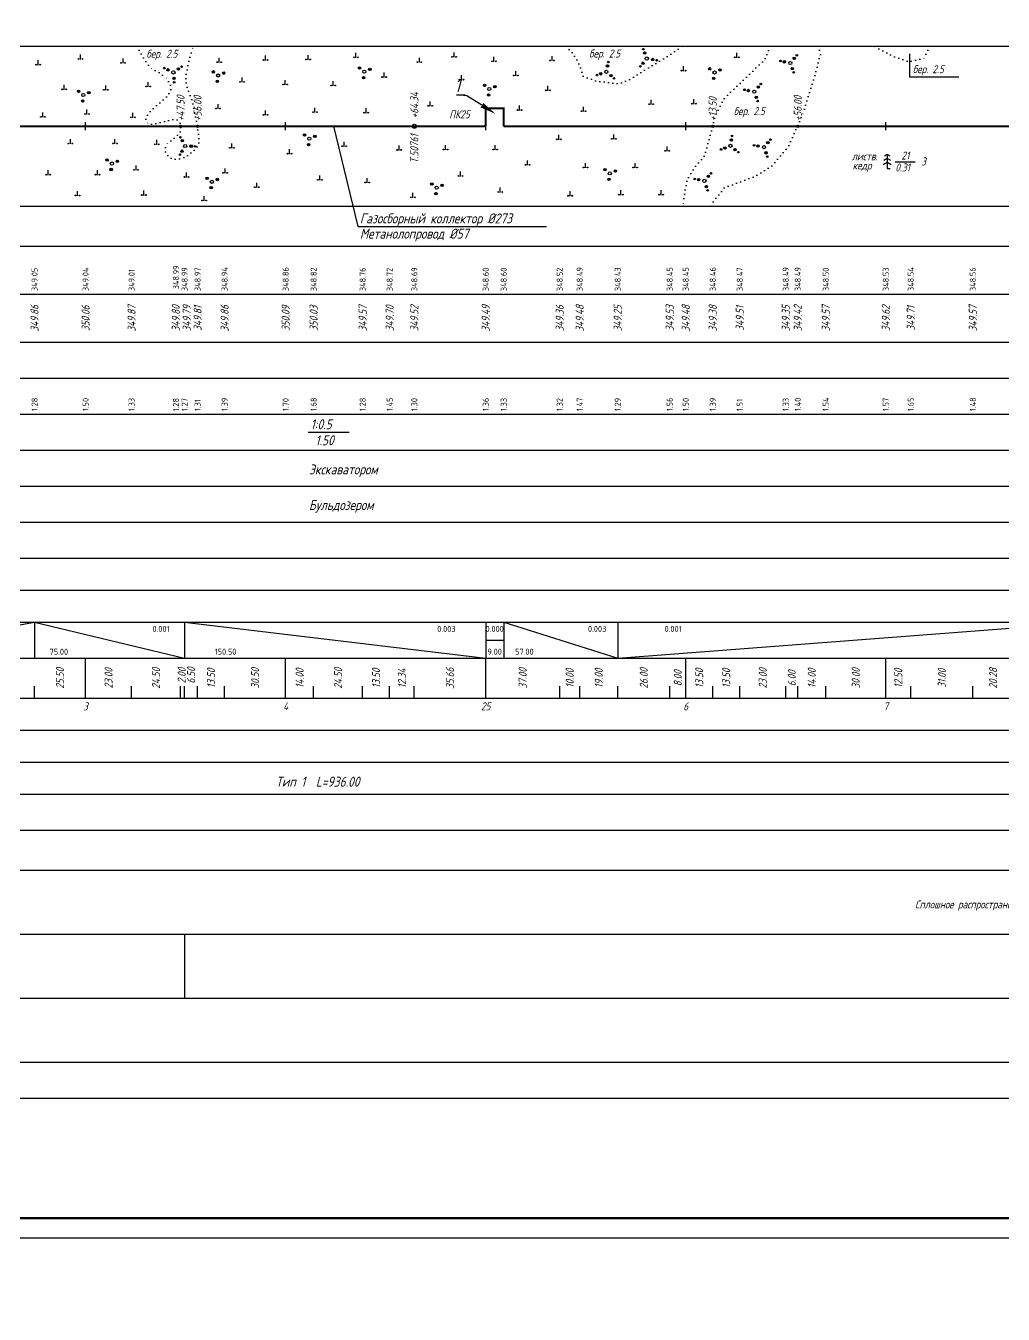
# Model space of a CAD drawing. Extents: x 0 to 1701, y -42 to 613.
# Drawn here: x 249.1 to 493.4, y 0 to 322.1 of the extents above; entities that cross this region are included whole.
import ezdxf
from ezdxf import colors
from ezdxf.entities.mleader import LeaderData, LeaderLine
from ezdxf.enums import TextEntityAlignment as Align
from ezdxf.math import Vec2, Vec3

# ---------------------------------------------------------------- set-up
doc = ezdxf.new("R2010")
doc.units = 0
doc.linetypes.add('ИИDot', pattern=[1, 0, -1])
doc.layers.add('ИИ_ОФОРМЛЕНИЕ_025', color=7, linetype='Continuous', lineweight=25)
doc.layers.add('ИИ_ПРОФИЛЬ_025', color=7, linetype='Continuous', lineweight=25)
doc.layers.add('Подвал', color=7, linetype='Continuous')
doc.layers.add('ТХ-Л', color=140, linetype='Continuous')
doc.styles.add('VNIPISIMPLEXCUR', font='simplex.shx', dxfattribs={"width": 0.8, "oblique": 15})

# ---------------------------------------------------------------- blocks, each defined once
blk = doc.blocks.new('ИИ15002')
at = {"linetype": 'Continuous', "lineweight": 25}
h = blk.add_hatch(color=0, dxfattribs=at)
edge = h.paths.add_edge_path()
edge.add_arc((0, 0), 0.3, 0, 360)
at = {"color": 0, "linetype": 'Continuous', "lineweight": 25}
blk.add_circle((0, 0), 0.3, dxfattribs=at)
at = {"color": 0, "linetype": 'Continuous', "style": 'VNIPISIMPLEXCUR', "oblique": 15, "width": 0.8}
blk.add_attdef('STATIONING', (1, 1.3), '', height=2, rotation=90, dxfattribs=at)
at = {"color": 7, "linetype": 'Continuous', "style": 'VNIPISIMPLEXCUR', "oblique": 15, "width": 0.8}
blk.add_attdef('HEIGHT', text='', height=2, dxfattribs=at).set_placement((0, -1.3), align=Align.TOP_CENTER)
blk = doc.blocks.new('ИИ03А2Х4')
at = {"color": 0, "linetype": 'Continuous', "lineweight": 25}
blk.add_lwpolyline([(0, 0), (0, 594), (1682, 594), (1682, 0)], close=True, dxfattribs=at)
at = {"color": 0, "linetype": 'Continuous', "lineweight": 50}
blk.add_lwpolyline([(20, 5), (20, 589), (1677, 589), (1677, 5)], close=True, dxfattribs=at)
at = {"color": 0, "linetype": 'Continuous', "style": 'VNIPISIMPLEXCUR', "oblique": 15, "width": 0.8, "flags": 8}
blk.add_attdef('FORMAT', text='', height=2.5, dxfattribs=at).set_placement((1677, 1.25), align=Align.RIGHT)
blk = doc.blocks.new('ИИ053672А')
at = {"color": 0, "linetype": 'Continuous'}
for points in [[(0.7, 3.1), (0, 3.5), (-0.7, 3.1)], [(0, 3.5), (0, 0), (0.7, 0)], [(1, 0.92), (0, 1.5), (-1, 0.92)], [(0.85, 2.01), (0, 2.5), (-0.85, 2.01)]]:
    blk.add_lwpolyline(points, dxfattribs=at)
at = {"color": 0, "linetype": 'Continuous', "style": 'VNIPISIMPLEXCUR', "oblique": 15, "width": 0.8}
blk.add_attdef('RACE1', text='', height=2, dxfattribs=at).set_placement((-2, 2.25), align=Align.RIGHT)
blk.add_attdef('HEIGHT', (2, 2.25), '', height=2, dxfattribs=at)
blk.add_attdef('RACE2', text='', height=2, dxfattribs=at).set_placement((-2, 1.25), align=Align.TOP_RIGHT)
blk.add_attdef('THICKNESS', text='', height=2, dxfattribs=at).set_placement((2, 1.25), align=Align.TOP_LEFT)
blk.add_attdef('DISTANCE', text='', height=2, dxfattribs=at).set_placement((8.5, 1.75), align=Align.MIDDLE_LEFT)
blk = doc.blocks.new('ИИ053952')
at = {"linetype": 'Continuous', "lineweight": 25}
h = blk.add_hatch(color=0, dxfattribs=at)
edge = h.paths.add_edge_path()
edge.add_arc((-1.31, 2.13), 0.2, 0, 360)
h = blk.add_hatch(color=0, dxfattribs=at)
edge = h.paths.add_edge_path()
edge.add_arc((-0.79, 1.28), 0.3, 0, 360)
h = blk.add_hatch(color=0, dxfattribs=at)
edge = h.paths.add_edge_path()
edge.add_arc((1.5, 0.04), 0.3, 0, 360)
h = blk.add_hatch(color=0, dxfattribs=at)
edge = h.paths.add_edge_path()
edge.add_arc((2.5, 0.07), 0.2, 0, 360)
h = blk.add_hatch(color=0, dxfattribs=at)
edge = h.paths.add_edge_path()
edge.add_arc((-1.19, -2.2), 0.2, 0, 360)
h = blk.add_hatch(color=0, dxfattribs=at)
edge = h.paths.add_edge_path()
edge.add_arc((-0.71, -1.32), 0.3, 0, 360)
at = {"color": 0, "linetype": 'Continuous', "lineweight": 25}
for centre, radius in [((-1.31, 2.13), 0.2), ((-0.79, 1.28), 0.3), ((0, 0), 0.4), ((1.5, 0.04), 0.3), ((2.5, 0.07), 0.2), ((-1.19, -2.2), 0.2), ((-0.71, -1.32), 0.3)]:
    blk.add_circle(centre, radius, dxfattribs=at)
blk = doc.blocks.new('ИИ05407')
at = {"linetype": 'Continuous', "lineweight": 25}
h = blk.add_hatch(color=0, dxfattribs=at)
edge = h.paths.add_edge_path()
edge.add_arc((-0.5, 0.1), 0.1, 0, 360)
h = blk.add_hatch(color=0, dxfattribs=at)
edge = h.paths.add_edge_path()
edge.add_arc((0.5, 0.1), 0.1, 0, 360)
at = {"color": 0, "linetype": 'Continuous', "lineweight": 25}
blk.add_lwpolyline([(0, 0), (0, 1.2)], dxfattribs=at)
for centre in [(-0.5, 0.1), (0.5, 0.1)]:
    blk.add_circle(centre, 0.1, dxfattribs=at)
blk = doc.blocks.new('ИИ053951')
at = {"linetype": 'Continuous', "lineweight": 25}
h = blk.add_hatch(color=0, dxfattribs=at)
edge = h.paths.add_edge_path()
edge.add_arc((-1.4, 0.53), 0.3, 0, 360)
h = blk.add_hatch(color=0, dxfattribs=at)
edge = h.paths.add_edge_path()
edge.add_arc((1.16, 0.95), 0.3, 0, 360)
h = blk.add_hatch(color=0, dxfattribs=at)
edge = h.paths.add_edge_path()
edge.add_arc((0.24, -1.48), 0.3, 0, 360)
at = {"color": 0, "linetype": 'Continuous', "lineweight": 25}
for centre, radius in [((-1.4, 0.53), 0.3), ((0, 0), 0.4), ((1.16, 0.95), 0.3), ((0.24, -1.48), 0.3)]:
    blk.add_circle(centre, radius, dxfattribs=at)

msp = doc.modelspace()

# ---------------------------------------------------------------- linework, layer by layer
at = {"layer": 'ИИ_ПРОФИЛЬ_025', "flags": 128}
for points in [[(114.065, 316.975), (1064.065, 316.975)], [(469.972, 315.119), (469.972, 309.326), (482.298, 309.326)], [(123.565, 296.975), (364.065, 296.975)], [(264.065, 295.975), (264.065, 297.975)], [(314.065, 295.975), (314.065, 297.975)], [(364.065, 295.975), (364.065, 297.975)], [(368.565, 296.975), (614.065, 296.975)], [(414.065, 295.975), (414.065, 297.975)], [(464.065, 295.975), (464.065, 297.975)], [(466.397, 288.119), (471.372, 288.119)], [(114.065, 276.975), (1064.065, 276.975)], [(114.065, 266.975), (1064.065, 266.975)], [(114.065, 254.975), (1064.065, 254.975)], [(114.065, 242.975), (1064.065, 242.975)], [(114.065, 233.975), (1064.065, 233.975)], [(114.065, 224.975), (1064.065, 224.975)], [(114.065, 215.975), (1064.065, 215.975)], [(114.065, 206.975), (1064.065, 206.975)], [(114.065, 197.975), (1064.065, 197.975)], [(114.065, 188.975), (1064.065, 188.975)], [(114.065, 180.975), (1064.065, 180.975)], [(114.065, 172.975), (1064.065, 172.975)], [(114.065, 163.975), (1064.065, 163.975)], [(264.065, 153.975), (264.065, 163.975)], [(314.065, 153.975), (314.065, 163.975)], [(364.065, 153.975), (364.065, 163.975)], [(414.065, 153.975), (414.065, 163.975)], [(464.065, 153.975), (464.065, 163.975)], [(251.315, 153.975), (251.315, 156.975)], [(275.565, 153.975), (275.565, 156.975)], [(287.815, 153.975), (287.815, 156.975)], [(288.815, 153.975), (288.815, 156.975)], [(292.065, 153.975), (292.065, 156.975)], [(298.815, 153.975), (298.815, 156.975)], [(321.065, 153.975), (321.065, 156.975)], [(333.315, 153.975), (333.315, 156.975)], [(340.065, 153.975), (340.065, 156.975)], [(346.235, 153.975), (346.235, 156.975)], [(382.565, 153.975), (382.565, 156.975)], [(387.565, 153.975), (387.565, 156.975)], [(397.065, 153.975), (397.065, 156.975)], [(410.065, 153.975), (410.065, 156.975)], [(420.815, 153.975), (420.815, 156.975)], [(427.565, 153.975), (427.565, 156.975)], [(439.065, 153.975), (439.065, 156.975)], [(442.065, 153.975), (442.065, 156.975)], [(449.065, 153.975), (449.065, 156.975)], [(470.315, 153.975), (470.315, 156.975)], [(485.815, 153.975), (485.815, 156.975)], [(114.065, 153.975), (1064.065, 153.975)], [(114.065, 145.975), (1064.065, 145.975)], [(114.065, 137.975), (1064.065, 137.975)], [(114.065, 129.975), (1064.065, 129.975)], [(114.065, 120.975), (1064.065, 120.975)], [(114.065, 110.975), (1064.065, 110.975)], [(114.065, 94.975), (1064.065, 94.975)], [(288.815, 94.975), (288.815, 78.975)], [(114.065, 78.975), (1064.065, 78.975)], [(114.065, 62.975), (1064.065, 62.975)], [(114.065, 53.975), (1064.065, 53.975)], [(114.065, 23.975), (1064.065, 23.975)]]:
    msp.add_lwpolyline(points, dxfattribs=at)
at = {"layer": 'ИИ_ПРОФИЛЬ_025', "linetype": 'ИИDot', "flags": 128}
for points in [[(276.926, 316.975), (277.126, 316.515), (279.389, 312.764), (280.505, 311.411), (282.591, 310.388), (284.189, 309.091), (285.119, 307.715), (285.529, 306.492), (284.593, 304.614), (280.4, 300.912), (279.413, 299.561), (279.026, 298.419), (279.556, 297.776), (280.899, 297.458), (286.175, 298.772), (287.062, 298.548), (287.675, 297.892), (287.815, 296.975), (287.653, 295.446), (286.368, 294.066), (284.485, 292.643), (283.92, 291.345), (284.119, 290.151), (285.226, 289.057), (286.966, 288.619), (289.197, 289.355), (291.81, 291.516), (292.493, 293.219), (292.065, 296.975), (290.693, 303.425), (289.328, 307.01), (289.063, 309.242), (289.969, 313.721), (291, 316.975)], [(384.118, 316.975), (384.658, 316.464), (385.68, 315.47), (387.237, 313.035), (388.486, 309.4), (391.71, 308.317), (397.361, 307.61), (399.81, 308.524), (410.126, 314.888), (413.298, 316.975)], [(435.147, 316.975), (433.733, 313.57), (423.573, 303.872), (421.405, 299.616), (420.815, 296.975), (418.752, 289.542), (416.21, 286.62), (414.373, 283.49), (413.26, 276.975)], [(447.006, 316.975), (447.807, 315.252), (446.234, 309.309), (443.36, 300.114), (439.755, 291.978), (435.519, 286.991), (431.299, 284.423), (423.713, 281.61), (420.995, 278.254), (420.531, 276.975)], [(475.075, 316.975), (473.578, 313.939), (469.874, 313.123), (466.413, 314.313), (461.043, 316.975)]]:
    msp.add_lwpolyline(points, dxfattribs=at)
at = {"layer": 'ИИ_ПРОФИЛЬ_025'}
msp.add_circle((346.235, 296.975), 0.5, dxfattribs=at)
at = {"layer": 'Подвал'}
for p, q in [((200.815, 163.975), (251.315, 172.975)), ((251.315, 172.975), (251.315, 163.975)), ((251.315, 172.975), (251.315, 163.975)), ((251.315, 172.975), (288.815, 163.975)), ((288.815, 172.975), (288.815, 163.975)), ((288.815, 172.975), (288.815, 163.975)), ((288.815, 172.975), (364.065, 163.975)), ((364.065, 172.975), (364.065, 163.975)), ((364.065, 172.975), (364.065, 163.975)), ((368.565, 172.975), (368.565, 163.975)), ((368.565, 172.975), (368.565, 163.975)), ((368.565, 172.975), (397.065, 163.975)), ((397.065, 172.975), (397.065, 163.975)), ((397.065, 172.975), (397.065, 163.975)), ((397.065, 163.975), (514.065, 172.975)), ((364.065, 168.475), (368.565, 168.475))]:
    msp.add_line(p, q, dxfattribs=at)
at = {"layer": 'ТХ-Л', "const_width": 0.5}
for points in [[(364.065, 296.975), (364.065, 301.475), (368.565, 301.475), (368.565, 296.975)], [(123.565, 296.975), (364.065, 296.975)], [(368.565, 296.975), (614.065, 296.975)]]:
    msp.add_lwpolyline(points, dxfattribs=at)
at = {"layer": 'ТХ-Л', "flags": 128}
msp.add_lwpolyline([(326.026, 296.975), (332.15, 271.914), (379.239, 271.914)], dxfattribs=at)
at = {"layer": 'ТХ-Л'}
msp.add_lwpolyline([(319.71, 220.474), (329.967, 220.474)], dxfattribs=at)

# ---------------------------------------------------------------- block references
at = {"layer": 'ИИ_ОФОРМЛЕНИЕ_025'}
msp.add_blockref('ИИ03А2Х4', (19.065, 18.975), dxfattribs=at)
at = {"layer": 'ИИ_ПРОФИЛЬ_025'}
for name, p, rotation in [('ИИ053952', (404.334, 313.917), 108.8361699408168), ('ИИ053952', (440.201, 312.818), 167.7287251908446), ('ИИ05407', (252.205, 312.276), 7.024483642144162e-05), ('ИИ05407', (262.764, 313.703), 7.024483642144162e-05), ('ИИ05407', (273.431, 312.755), 7.024483642144162e-05), ('ИИ053952', (286.023, 310.445), 32.90390560048129), ('ИИ05407', (297.445, 312.916), 7.024483642144162e-05), ('ИИ05407', (309.025, 313.449), 7.024483642144162e-05), ('ИИ05407', (319.676, 313.58), 7.024483642144162e-05), ('ИИ05407', (331.654, 314.113), 7.024483642144162e-05), ('ИИ05407', (347.489, 312.916), 7.024483642144162e-05), ('ИИ05407', (356.165, 314.245), 7.024483642144162e-05), ('ИИ05407', (366.144, 313.112), 7.024483642144162e-05), ('ИИ05407', (380.652, 313.312), 7.024483642144162e-05), ('ИИ053952', (394.231, 310.596), 77.61001426803874), ('ИИ05407', (426.846, 314.113), 7.024483642144162e-05), ('ИИ053951', (297.208, 309.684), 343.629236911503), ('ИИ053951', (333.731, 310.622), 343.629236911503), ('ИИ05407', (338.704, 309.19), 7.024483642144162e-05), ('ИИ05407', (358.007, 308.525), 7.024483642144162e-05), ('ИИ05407', (371.585, 309.59), 7.024483642144162e-05), ('ИИ05407', (413.533, 310.787), 7.024483642144162e-05), ('ИИ053951', (421.267, 310.436), 343.629236911503), ('ИИ05407', (258.733, 306.117), 7.024483642144162e-05), ('ИИ053951', (263.505, 304.79), 343.629236911503), ('ИИ05407', (269.159, 305.995), 7.024483642144162e-05), ('ИИ05407', (279.719, 306.826), 7.024483642144162e-05), ('ИИ05407', (303.169, 307.993), 7.024483642144162e-05), ('ИИ05407', (313.952, 307.329), 7.024483642144162e-05), ('ИИ05407', (325.93, 307.06), 7.024483642144162e-05), ('ИИ053951', (364.978, 306.295), 343.629236911503), ('ИИ05407', (379.582, 305.863), 7.024483642144162e-05), ('ИИ053952', (431.21, 305.644), 167.7287251908446), ('ИИ05407', (350.18, 302.008), 7.024483642144162e-05), ('ИИ05407', (405.404, 302.405), 7.024483642144162e-05), ('ИИ05407', (416.063, 302.537), 7.024483642144162e-05), ('ИИ05407', (253.391, 299.241), 7.024483642144162e-05), ('ИИ05407', (264.423, 299.954), 7.024483642144162e-05), ('ИИ05407', (275.92, 299.123), 7.024483642144162e-05), ('ИИ05407', (297.18, 301.341), 7.024483642144162e-05), ('ИИ05407', (309.025, 299.744), 7.024483642144162e-05), ('ИИ05407', (321.401, 300.413), 7.024483642144162e-05), ('ИИ05407', (334.184, 300.276), 7.024483642144162e-05), ('ИИ05407', (372.514, 300.94), 7.024483642144162e-05), ('ИИ05407', (388.499, 300.677), 7.024483642144162e-05), ('ИИ05407', (260.267, 292.603), 7.024483642144162e-05), ('ИИ05407', (271.416, 292.603), 7.024483642144162e-05), ('ИИ05407', (281.851, 292.369), 7.024483642144162e-05), ('ИИ053952', (288.96, 292.043), 117.0274431530905), ('ИИ053951', (319.986, 293.874), 343.629236911503), ('ИИ05407', (382.377, 293.624), 7.024483642144162e-05), ('ИИ05407', (396.089, 293.756), 7.024483642144162e-05), ('ИИ053952', (425.245, 292.09), 319.4224722143301), ('ИИ053952', (433.615, 291.763), 167.7287251908446), ('ИИ05407', (300.639, 291.499), 7.024483642144162e-05), ('ИИ05407', (315.014, 290.034), 7.024483642144162e-05), ('ИИ05407', (328.725, 291.895), 7.024483642144162e-05), ('ИИ05407', (342.437, 290.967), 7.024483642144162e-05), ('ИИ05407', (354.008, 291.099), 7.024483642144162e-05), ('ИИ05407', (366.418, 291.099), 7.024483642144162e-05), ('ИИ05407', (409.413, 290.761), 7.024483642144162e-05), ('ИИ053951', (270.656, 287.666), 343.629236911503), ('ИИ05407', (276.684, 285.977), 7.024483642144162e-05), ('ИИ05407', (374.53, 287.24), 7.024483642144162e-05), ('ИИ05407', (389.038, 286.576), 7.024483642144162e-05), ('ИИ053951', (395.105, 285.219), 343.629236911503), ('ИИ05407', (401.414, 286.576), 7.024483642144162e-05), ('ИИ05407', (254.701, 284.784), 7.024483642144162e-05), ('ИИ05407', (267.028, 284.784), 7.024483642144162e-05), ('ИИ05407', (289.316, 284.193), 7.024483642144162e-05), ('ИИ053951', (295.647, 283.092), 343.629236911503), ('ИИ05407', (298.933, 285.237), 7.024483642144162e-05), ('ИИ05407', (322.604, 283.514), 7.024483642144162e-05), ('ИИ05407', (334.449, 282.849), 7.024483642144162e-05), ('ИИ05407', (357.741, 284.447), 7.024483642144162e-05), ('ИИ053952', (418.742, 283.328), 167.7287251908446), ('ИИ05407', (262.051, 279.567), 7.024483642144162e-05), ('ИИ05407', (278.649, 279.689), 7.024483642144162e-05), ('ИИ05407', (306.893, 281.653), 7.024483642144162e-05), ('ИИ05407', (345.896, 279.123), 7.024483642144162e-05), ('ИИ053951', (351.805, 281.644), 343.629236911503), ('ИИ05407', (367.72, 280.456), 7.024483642144162e-05), ('ИИ05407', (385.173, 279.523), 7.024483642144162e-05), ('ИИ05407', (397.822, 279.787), 7.024483642144162e-05), ('ИИ05407', (407.934, 279.787), 7.024483642144162e-05), ('ИИ05407', (293.721, 278.327), 7.024483642144162e-05)]:
    msp.add_blockref(name, p, dxfattribs=dict(at, rotation=rotation))
for p, values in [((287.815, 296.975), {'STATIONING': '+47.50'}), ((292.065, 296.975), {'STATIONING': '+56.00'}), ((420.815, 296.975), {'STATIONING': '+13.50'}), ((442.065, 296.975), {'STATIONING': '+56.00'})]:
    msp.add_blockref('ИИ15002', p, dxfattribs=at).add_auto_attribs(values)
ref = msp.add_blockref('ИИ053672А', (464.442, 286.431), dxfattribs=dict(at, rotation=7.024483642780274e-05))
ref.add_attrib('RACE1', 'листв.', dxfattribs={"layer": '0', "color": 0, "linetype": 'Continuous', "height": 2, "rotation": 0.00007, "style": 'VNIPISIMPLEXCUR', "oblique": 15, "width": 0.8}).set_placement((462.001, 288.476), align=Align.RIGHT)
ref.add_attrib('RACE2', 'кедр', dxfattribs={"layer": '0', "color": 0, "linetype": 'Continuous', "height": 2, "rotation": 0.00007, "style": 'VNIPISIMPLEXCUR', "oblique": 15, "width": 0.8}).set_placement((460.498, 288.187), align=Align.TOP_RIGHT)
ref.add_attrib('HEIGHT', '21', (467.976, 288.673), dxfattribs={"layer": '0', "color": 0, "linetype": 'Continuous', "height": 2, "rotation": 0.00007, "style": 'VNIPISIMPLEXCUR', "oblique": 15, "width": 0.8})
ref.add_attrib('THICKNESS', '0.31', dxfattribs={"layer": '0', "color": 0, "linetype": 'Continuous', "height": 2, "rotation": 0.00007, "style": 'VNIPISIMPLEXCUR', "oblique": 15, "width": 0.8}).set_placement((466.442, 287.681), align=Align.TOP_LEFT)
ref.add_attrib('DISTANCE', '3', dxfattribs={"layer": '0', "color": 0, "linetype": 'Continuous', "height": 2, "rotation": 0.00007, "style": 'VNIPISIMPLEXCUR', "oblique": 15, "width": 0.8}).set_placement((472.942, 288.181), align=Align.MIDDLE_LEFT)

# ---------------------------------------------------------------- texts
at = {"layer": 'ИИ_ПРОФИЛЬ_025', "style": 'VNIPISIMPLEXCUR', "oblique": 15, "width": 0.8}
for p in [(279.279, 314.113), (389.934, 314.171), (470.818, 310.259), (426.075, 299.788)]:
    msp.add_text('бер. 2.5', height=2, rotation=0.00007, dxfattribs=at).set_placement(p)
msp.add_text('+64.34', height=2, rotation=90, dxfattribs=at).set_placement((346.235, 298.975), align=Align.MIDDLE_LEFT)
for s, p in [('ПК25', (357.517, 298.975)), ('3', (264.065, 150.975)), ('4', (314.065, 150.975)), ('25', (364.065, 150.975)), ('6', (414.065, 150.975)), ('7', (464.065, 150.975))]:
    msp.add_text(s, height=2, dxfattribs=at).set_placement(p, align=Align.CENTER)
msp.add_text('Т.50761', height=2, rotation=90, dxfattribs=at).set_placement((346.235, 294.975), align=Align.MIDDLE_RIGHT)
for s, p in [('349.86', (252.315, 248.975)), ('350.06', (265.065, 248.975)), ('349.87', (276.565, 248.975)), ('349.80', (287.618, 248.975)), ('349.79', (290.342, 248.975)), ('349.81', (293.065, 248.975)), ('349.86', (299.815, 248.975)), ('350.09', (315.065, 248.975)), ('350.03', (322.065, 248.975)), ('349.57', (334.315, 248.975)), ('349.70', (341.065, 248.975)), ('349.52', (347.235, 248.975)), ('349.49', (365.065, 248.975)), ('349.36', (383.565, 248.975)), ('349.48', (388.565, 248.975)), ('349.25', (398.065, 248.975)), ('349.53', (411.065, 249.012)), ('349.48', (415.065, 248.975)), ('349.38', (421.815, 248.975)), ('349.51', (428.565, 248.975)), ('349.35', (440.065, 248.975)), ('349.42', (443.065, 248.975)), ('349.57', (450.065, 248.975)), ('349.62', (465.065, 248.975)), ('349.71', (471.315, 248.975)), ('349.57', (486.815, 248.975))]:
    msp.add_text(s, height=2, rotation=90, dxfattribs=at).set_placement(p, align=Align.CENTER)
for s, p in [('25.50', (257.69, 158.975)), ('23.00', (269.815, 158.975)), ('24.50', (281.69, 158.975)), ('2.00', (288.1, 159.66)), ('6.50', (290.44, 159.688)), ('13.50', (295.44, 158.975)), ('30.50', (306.44, 158.975)), ('14.00', (317.565, 158.975)), ('24.50', (327.19, 158.975)), ('13.50', (336.69, 158.975)), ('12.34', (343.15, 158.975)), ('35.66', (355.15, 158.975)), ('37.00', (373.315, 158.975)), ('10.00', (385.065, 158.975)), ('19.00', (392.315, 158.975)), ('26.00', (403.565, 158.975)), ('8.00', (412.065, 158.975)), ('13.50', (417.44, 158.975)), ('13.50', (424.19, 158.975)), ('23.00', (433.315, 158.975)), ('6.00', (440.565, 158.975)), ('14.00', (445.565, 158.975)), ('30.00', (456.565, 158.975)), ('12.50', (467.19, 158.975)), ('31.00', (478.065, 158.975)), ('20.28', (490.885, 158.975))]:
    msp.add_text(s, height=2, rotation=90, dxfattribs=at).set_placement(p, align=Align.MIDDLE_CENTER)
at = {"layer": 'ИИ_ПРОФИЛЬ_025', "insert": (575.064, 106.79), "char_height": 2, "width": 270.03097, "attachment_point": 2, "style": 'VNIPISIMPLEXCUR'}
msp.add_mtext('Элювиальные, элювиально-делювиальные {\\A1;(e, ed N-Q, Q)} {\\A1;\\H1x;и \\H0.99998x;юрские (J\\H0.7x;\\S^ 1-3;\\H1.4286x;) отложения.\\P Сплошное распространение ММГ. Мерзлота сливающегося и несливающегося типов. Характерны мерзлотные явления, связанные с процессами сезонного пучения грунтов. Возможно заболачивание.}', dxfattribs=at)
at = {"layer": 'Подвал', "ltscale": 100, "char_height": 1.5, "attachment_point": 4, "rotation": 89.99998, "style": 'VNIPISIMPLEXCUR'}
for s, insert in [('\\W0.800;\\W0.8;\\Q0.0;348.99', (286.654, 256.231)), ('\\W0.800;\\W0.8;\\Q0.0;349.05', (251.315, 255.775)), ('\\W0.800;\\W0.8;\\Q0.0;349.04', (264.065, 255.775)), ('\\W0.800;\\W0.8;\\Q0.0;349.01', (275.565, 255.775)), ('\\W0.800;\\W0.8;\\Q0.0;348.99', (288.815, 255.775)), ('\\W0.800;\\W0.8;\\Q0.0;348.97', (292.065, 255.775)), ('\\W0.800;\\W0.8;\\Q0.0;348.94', (298.815, 255.775)), ('\\W0.800;\\W0.8;\\Q0.0;348.86', (314.065, 255.775)), ('\\W0.800;\\W0.8;\\Q0.0;348.82', (321.065, 255.775)), ('\\W0.800;\\W0.8;\\Q0.0;348.76', (333.315, 255.775)), ('\\W0.800;\\W0.8;\\Q0.0;348.72', (340.065, 255.775)), ('\\W0.800;\\W0.8;\\Q0.0;348.69', (346.235, 255.775)), ('\\W0.800;\\W0.8;\\Q0.0;348.60', (364.065, 255.775)), ('\\W0.800;\\W0.8;\\Q0.0;348.60', (368.565, 255.775)), ('\\W0.800;\\W0.8;\\Q0.0;348.52', (382.565, 255.775)), ('\\W0.800;\\W0.8;\\Q0.0;348.49', (387.565, 255.775)), ('\\W0.800;\\W0.8;\\Q0.0;348.43', (397.065, 255.775)), ('\\W0.800;\\W0.8;\\Q0.0;348.45', (410.065, 255.775)), ('\\W0.800;\\W0.8;\\Q0.0;348.45', (414.065, 255.775)), ('\\W0.800;\\W0.8;\\Q0.0;348.46', (420.815, 255.775)), ('\\W0.800;\\W0.8;\\Q0.0;348.47', (427.565, 255.775)), ('\\W0.800;\\W0.8;\\Q0.0;348.49', (439.065, 255.775)), ('\\W0.800;\\W0.8;\\Q0.0;348.49', (442.065, 255.775)), ('\\W0.800;\\W0.8;\\Q0.0;348.50', (449.065, 255.775)), ('\\W0.800;\\W0.8;\\Q0.0;348.53', (464.065, 255.775)), ('\\W0.800;\\W0.8;\\Q0.0;348.54', (470.315, 255.775)), ('\\W0.800;\\W0.8;\\Q0.0;348.56', (485.815, 255.775)), ('\\W0.800;\\W0.8;\\Q0.0;1.28', (251.315, 225.775)), ('\\W0.800;\\W0.8;\\Q0.0;1.50', (264.065, 225.775)), ('\\W0.800;\\W0.8;\\Q0.0;1.33', (275.565, 225.775)), ('\\W0.800;\\W0.8;\\Q0.0;1.28', (286.654, 225.688)), ('\\W0.800;\\W0.8;\\Q0.0;1.27', (288.815, 225.775)), ('\\W0.800;\\W0.8;\\Q0.0;1.31', (292.065, 225.775)), ('\\W0.800;\\W0.8;\\Q0.0;1.39', (298.815, 225.775)), ('\\W0.800;\\W0.8;\\Q0.0;1.70', (314.065, 225.775)), ('\\W0.800;\\W0.8;\\Q0.0;1.68', (321.065, 225.775)), ('\\W0.800;\\W0.8;\\Q0.0;1.28', (333.315, 225.775)), ('\\W0.800;\\W0.8;\\Q0.0;1.45', (340.065, 225.775)), ('\\W0.800;\\W0.8;\\Q0.0;1.30', (346.235, 225.775)), ('\\W0.800;\\W0.8;\\Q0.0;1.36', (364.065, 225.775)), ('\\W0.800;\\W0.8;\\Q0.0;1.33', (368.565, 225.775)), ('\\W0.800;\\W0.8;\\Q0.0;1.32', (382.565, 225.775)), ('\\W0.800;\\W0.8;\\Q0.0;1.47', (387.565, 225.775)), ('\\W0.800;\\W0.8;\\Q0.0;1.29', (397.065, 225.775)), ('\\W0.800;\\W0.8;\\Q0.0;1.56', (410.065, 225.775)), ('\\W0.800;\\W0.8;\\Q0.0;1.50', (414.065, 225.775)), ('\\W0.800;\\W0.8;\\Q0.0;1.39', (420.815, 225.775)), ('\\W0.800;\\W0.8;\\Q0.0;1.51', (427.565, 225.775)), ('\\W0.800;\\W0.8;\\Q0.0;1.33', (439.065, 225.775)), ('\\W0.800;\\W0.8;\\Q0.0;1.40', (442.065, 225.775)), ('\\W0.800;\\W0.8;\\Q0.0;1.54', (449.065, 225.775)), ('\\W0.800;\\W0.8;\\Q0.0;1.57', (464.065, 225.775)), ('\\W0.800;\\W0.8;\\Q0.0;1.65', (470.315, 225.775)), ('\\W0.800;\\W0.8;\\Q0.0;1.48', (485.815, 225.775))]:
    msp.add_mtext(s, dxfattribs=dict(at, insert=insert))
at = {"layer": 'Подвал', "ltscale": 100, "char_height": 1.5, "style": 'VNIPISIMPLEXCUR'}
for s, insert, attachment_point in [('\\W0.800;\\W0.8;\\Q0.0;0.001', (285.065, 172.075), 3), ('\\W0.800;\\W0.8;\\Q0.0;0.003', (356.54, 172.075), 3), ('\\W0.800;\\W0.8;\\Q0.0;0.000', (366.315, 172.075), 2), ('\\W0.800;\\W0.8;\\Q0.0;0.003', (394.215, 172.075), 3), ('\\W0.800;\\W0.8;\\Q0.0;0.001', (408.765, 172.075), 1), ('\\W0.800;\\W0.8;\\Q0.0;75.00', (255.065, 164.875), 7), ('\\W0.800;\\W0.8;\\Q0.0;150.50', (296.34, 164.875), 7), ('\\W0.800;\\W0.8;\\Q0.0;9.00', (366.315, 164.875), 8), ('\\W0.800;\\W0.8;\\Q0.0;57.00', (371.415, 164.875), 7)]:
    msp.add_mtext(s, dxfattribs=dict(at, insert=insert, attachment_point=attachment_point))
at = {"layer": 'ТХ-Л', "style": 'VNIPISIMPLEXCUR', "oblique": 15, "width": 0.8}
for s, p in [('Газосборный коллектор %%C273', (332.628, 272.697)), ('Метанолопровод %%C57', (332.628, 268.886)), ('1:0.5', (320.3, 221.242)), ('1.50', (321.49, 217.237)), ('Экскаватором', (319.879, 209.941)), ('Бульдозером', (319.879, 201.05)), ('Тип 1  L=936.00', (311.648, 131.89))]:
    msp.add_text(s, height=2.5, dxfattribs=at).set_placement(p)

# ---------------------------------------------------------------- leaders
at = {"layer": 'ТХ-Л', "ltscale": 100}
ml = msp.add_multileader_mtext('Standard', dxfattribs=at)
ml.set_content('1\\P', color=256, style='VNIPISIMPLEXCUR')
ml.set_leader_properties()
ml.build(insert=Vec2(0, 0))
ml.multileader.update_dxf_attribs({"leader_type": 0, "has_dogleg": 0, "text_left_attachment_type": 0, "text_right_attachment_type": 0, "dogleg_length": 0.36})
ctx = ml.context
ctx.base_point, ctx.char_height = Vec3(1565.024, 588.436), 3.5
ctx.left_attachment, ctx.right_attachment = 0, 0
notes = []
notes.append((ctx, [(0, (0, 0, 0), (0, 0), (1, 0), 1, [])]))
ctx.mtext.insert, ctx.mtext.flow_direction = Vec3(1567.024, 588.436), 5
at = {"layer": 'ТХ-Л', "linetype": 'Continuous', "ltscale": 100}
ml = msp.add_multileader_mtext('Standard', dxfattribs=at)
ml.set_content('1', color=256, style='VNIPISIMPLEXCUR')
ml.set_leader_properties()
ml.build(insert=Vec2(0, 0))
ml.multileader.update_dxf_attribs({"has_dogleg": 0, "text_left_attachment_type": 6, "text_right_attachment_type": 6, "dogleg_length": 1})
ctx = ml.context
ctx.base_point, ctx.char_height, ctx.landing_gap_size, ctx.plane_origin = Vec3(356.8, 304.836), 3.5, 0, Vec3(366.326, 298.66)
ctx.left_attachment, ctx.right_attachment, ctx.text_align_type = 6, 6, 2
notes.append((ctx, [(0, (1, 1, 0), (355.8, 304.836), (1, 0), 1, [(0, [(366.527, 300.1), (359.35, 304.636)], 0, [])])]))
ctx.mtext.insert, ctx.mtext.alignment, ctx.mtext.line_spacing_factor, ctx.mtext.flow_direction = Vec3(357.738, 309.036), 3, 0.908571, 5
for ctx, leaders in notes:
    for number, flags, end, landing, length, lines in leaders:
        leader = LeaderData()
        leader.index, (leader.has_last_leader_line, leader.has_dogleg_vector, leader.attachment_direction) = number, flags
        leader.last_leader_point, leader.dogleg_vector, leader.dogleg_length = Vec3(end), Vec3(landing), length
        for number, points, colour, breaks in lines:
            line = LeaderLine()
            line.index, line.vertices, line.color, line.breaks = number, Vec3.list(points), colors.encode_raw_color(colour), breaks
            leader.lines.append(line)
        ctx.leaders.append(leader)

doc.saveas('drawing.dxf')
